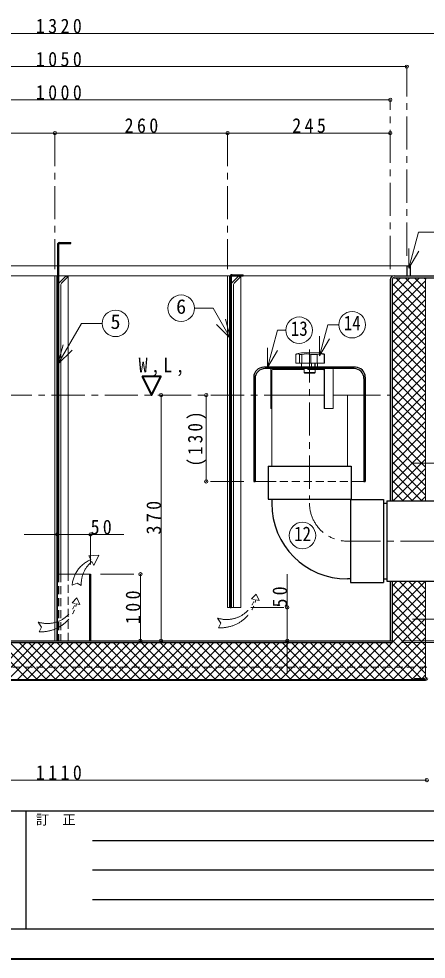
# Model space of a CAD drawing. Units: millimetres at full size, sheet at 1:10; some dimension numbers follow another scale. Extents: x -2114 to 1936, y -1399 to 1411.
# Drawn here: x -1227 to -613, y -1399 to 18 of the extents above; entities that cross this region are included whole.
import ezdxf
from ezdxf.enums import TextEntityAlignment as Align

# ---------------------------------------------------------------- set-up
doc = ezdxf.new("R2010")
doc.units = ezdxf.units.MM
doc.header["$LTSCALE"] = 10
doc.header["$PDMODE"] = 32
doc.header["$PDSIZE"] = 5
for name, pattern in [('CHAIN1', [8, 5, -1, 1, -1]), ('DASHED1', [1.8, 1.2, -0.6]), ('DOUBLE_CHAIN1', [8.8, 5, -1, 0.6, -0.6, 0.6, -1])]:
    doc.linetypes.add(name, pattern=pattern)
doc.layers.add('0-0_ﾚｲﾔ1', color=4, linetype='Continuous', lineweight=9)
doc.styles.add('ＭＳ ゴシック', font='')
doc.styles.get('ＭＳ ゴシック').set_extended_font_data('MS Gothic')

msp = doc.modelspace()

# ---------------------------------------------------------------- linework, layer by layer
at = {"layer": '0-0_ﾚｲﾔ1'}
for p, q in [((-1827.42, -3.64), (-507.42, -3.64)), ((-642.42, -53.64), (-1692.42, -53.64)), ((-1667.42, -103.64), (-667.42, -103.64)), ((-1432.42, -153.64), (-1172.42, -153.64)), ((-1172.42, -153.64), (-912.42, -153.64)), ((-912.42, -153.64), (-667.42, -153.64)), ((-1427.17, -353.64), (-1168.67, -353.64)), ((-1166.67, -353.64), (-642.42, -353.64)), ((-1427.17, -368.64), (-1172.42, -368.64)), ((-1169.42, -368.64), (-1168.67, -368.64)), ((-1167.17, -368.64), (-912.42, -368.64)), ((-1152.42, -818.64), (-1152.42, -368.64)), ((-909.42, -368.64), (-908.27, -368.64)), ((-892.42, -868.64), (-892.42, -368.64)), ((-888.67, -368.64), (-661.42, -368.64)), ((-664.42, -412.58), (-623.47, -371.64)), ((-664.42, -398.44), (-637.62, -371.64)), ((-664.42, -384.3), (-651.76, -371.64)), ((-664.42, -426.73), (-614.02, -376.33)), ((-664.42, -380.38), (-614.02, -430.78)), ((-659.02, -371.64), (-614.02, -416.64)), ((-644.88, -371.64), (-614.02, -402.5)), ((-630.74, -371.64), (-614.02, -388.35)), ((-616.6, -371.64), (-613.97, -374.26)), ((-664.42, -440.87), (-614.02, -390.47)), ((-664.42, -394.52), (-614.02, -444.92)), ((-664.42, -455.01), (-614.02, -404.61)), ((-664.42, -408.66), (-614.02, -459.06)), ((-664.42, -469.15), (-614.02, -418.75)), ((-664.42, -422.81), (-614.02, -473.21)), ((-664.42, -483.29), (-614.02, -432.89)), ((-664.42, -436.95), (-614.02, -487.35)), ((-664.42, -497.44), (-614.02, -447.04)), ((-664.42, -451.09), (-614.02, -501.49)), ((-664.42, -511.58), (-614.02, -461.18)), ((-664.42, -465.23), (-614.02, -515.63)), ((-664.42, -525.72), (-614.02, -475.32)), ((-664.42, -479.38), (-614.02, -529.78)), ((-809.54, -487.44), (-809.54, -500.64)), ((-800.85, -484.73), (-808.76, -486.46)), ((-803.85, -487.44), (-803.85, -500.64)), ((-799.99, -484.64), (-775.98, -484.64)), ((-786.73, -487.44), (-786.73, -500.64)), ((-775.12, -484.73), (-767.21, -486.46)), ((-766.95, -487.44), (-766.95, -500.64)), ((-664.42, -539.86), (-614.02, -489.46)), ((-664.42, -493.52), (-614.02, -543.92)), ((-766.42, -500.64), (-809.54, -500.64)), ((-800.92, -500.64), (-800.92, -506.64)), ((-797.17, -508.64), (-797.17, -514.64)), ((-788.92, -514.64), (-788.92, -510.14)), ((-785.71, -500.64), (-785.71, -506.64)), ((-781.03, -500.64), (-781.03, -506.64)), ((-780.51, -500.64), (-780.51, -506.64)), ((-776.92, -500.64), (-776.92, -506.64)), ((-664.42, -554.01), (-614.02, -503.61)), ((-664.42, -507.66), (-614.02, -558.06)), ((-797.17, -514.64), (-780.67, -514.64)), ((-664.42, -568.15), (-614.02, -517.75)), ((-664.42, -521.8), (-614.02, -572.2)), ((-664.42, -582.29), (-614.02, -531.89)), ((-664.42, -535.94), (-614.02, -586.34)), ((-1012.42, -548.64), (-1012.42, -918.64)), ((-944.42, -548.64), (-944.42, -678.64)), ((-664.42, -596.43), (-614.02, -546.03)), ((-664.42, -550.09), (-614.02, -600.49)), ((-664.42, -610.57), (-614.02, -560.17)), ((-664.42, -564.23), (-614.02, -614.63)), ((-664.42, -624.72), (-614.02, -574.32)), ((-664.42, -578.37), (-614.02, -628.77)), ((-664.42, -638.86), (-614.02, -588.46)), ((-664.42, -592.51), (-614.02, -642.91)), ((-664.42, -653), (-614.02, -602.6)), ((-664.42, -606.65), (-614.02, -657.05)), ((-664.42, -667.14), (-614.02, -616.74)), ((-664.42, -620.8), (-614.02, -671.2)), ((-664.42, -681.28), (-614.02, -630.88)), ((-664.42, -634.94), (-614.02, -685.34)), ((-664.42, -695.43), (-614.02, -645.03)), ((-664.42, -649.08), (-614.02, -699.48)), ((-664.42, -663.22), (-619.51, -708.14)), ((-662.99, -708.14), (-614.02, -659.17)), ((-870.92, -678.64), (-851.42, -678.64)), ((-706.92, -678.64), (-726.42, -678.64)), ((-664.42, -677.37), (-633.65, -708.14)), ((-648.85, -708.14), (-614.02, -673.31)), ((-664.42, -691.51), (-647.79, -708.14)), ((-634.7, -708.14), (-614.02, -687.45)), ((-664.42, -705.65), (-661.94, -708.14)), ((-620.56, -708.14), (-614.02, -701.6)), ((-1218.67, -758.64), (-1068.67, -758.64)), ((-1043.67, -818.64), (-1043.67, -918.64)), ((-822.42, -818.64), (-822.42, -968.64)), ((-664.42, -879.27), (-614.28, -829.14)), ((-664.42, -865.13), (-628.43, -829.14)), ((-664.42, -850.99), (-642.57, -829.14)), ((-664.42, -836.85), (-656.71, -829.14)), ((-664.42, -832.93), (-614.02, -883.33)), ((-654.07, -829.14), (-614.02, -869.19)), ((-639.93, -829.14), (-614.02, -855.04)), ((-625.79, -829.14), (-614.02, -840.9)), ((-664.42, -893.42), (-614.02, -843.02)), ((-664.42, -847.07), (-614.02, -897.47)), ((-664.42, -907.56), (-614.02, -857.16)), ((-664.42, -861.21), (-614.02, -911.61)), ((-909.42, -868.64), (-908.67, -868.64)), ((-907.17, -868.64), (-906.42, -868.64)), ((-903.42, -868.64), (-892.42, -868.64)), ((-719.76, -977.04), (-614.02, -871.3)), ((-664.42, -875.36), (-614.02, -925.76)), ((-705.62, -977.04), (-614.02, -885.44)), ((-664.42, -889.5), (-614.02, -939.9)), ((-691.47, -977.04), (-614.02, -899.59)), ((-664.42, -903.64), (-614.02, -954.04)), ((-677.33, -977.04), (-614.02, -913.73)), ((-664.42, -917.78), (-614.02, -968.18)), ((-1271.3, -977.04), (-1215.9, -921.64)), ((-1268.68, -921.64), (-1213.28, -977.04)), ((-1257.16, -977.04), (-1201.76, -921.64)), ((-1254.54, -921.64), (-1199.14, -977.04)), ((-1243.02, -977.04), (-1187.62, -921.64)), ((-1240.39, -921.64), (-1184.99, -977.04)), ((-1228.87, -977.04), (-1173.47, -921.64)), ((-1226.25, -921.64), (-1170.85, -977.04)), ((-1214.73, -977.04), (-1159.33, -921.64)), ((-1212.11, -921.64), (-1156.71, -977.04)), ((-1200.59, -977.04), (-1145.19, -921.64)), ((-1197.97, -921.64), (-1142.57, -977.04)), ((-1186.45, -977.04), (-1131.05, -921.64)), ((-1183.83, -921.64), (-1128.43, -977.04)), ((-1172.31, -977.04), (-1116.91, -921.64)), ((-1169.68, -921.64), (-1114.28, -977.04)), ((-1158.16, -977.04), (-1102.76, -921.64)), ((-1155.54, -921.64), (-1100.14, -977.04)), ((-1144.02, -977.04), (-1088.62, -921.64)), ((-1141.4, -921.64), (-1086, -977.04)), ((-1129.88, -977.04), (-1074.48, -921.64)), ((-1127.26, -921.64), (-1071.86, -977.04)), ((-1115.74, -977.04), (-1060.34, -921.64)), ((-1113.12, -921.64), (-1057.72, -977.04)), ((-1101.59, -977.04), (-1046.19, -921.64)), ((-1098.97, -921.64), (-1043.57, -977.04)), ((-1087.45, -977.04), (-1032.05, -921.64)), ((-1084.83, -921.64), (-1029.43, -977.04)), ((-1073.31, -977.04), (-1017.91, -921.64)), ((-1070.69, -921.64), (-1015.29, -977.04)), ((-1059.17, -977.04), (-1003.77, -921.64)), ((-1056.55, -921.64), (-1001.15, -977.04)), ((-1045.03, -977.04), (-989.63, -921.64)), ((-1042.4, -921.64), (-987, -977.04)), ((-1030.88, -977.04), (-975.48, -921.64)), ((-1028.26, -921.64), (-972.86, -977.04)), ((-1016.74, -977.04), (-961.34, -921.64)), ((-1014.12, -921.64), (-958.72, -977.04)), ((-1002.6, -977.04), (-947.2, -921.64)), ((-999.98, -921.64), (-944.58, -977.04)), ((-988.46, -977.04), (-933.06, -921.64)), ((-985.84, -921.64), (-930.44, -977.04)), ((-974.32, -977.04), (-918.92, -921.64)), ((-971.69, -921.64), (-916.29, -977.04)), ((-960.17, -977.04), (-904.77, -921.64)), ((-957.55, -921.64), (-902.15, -977.04)), ((-946.03, -977.04), (-890.63, -921.64)), ((-943.41, -921.64), (-888.01, -977.04)), ((-931.89, -977.04), (-876.49, -921.64)), ((-929.27, -921.64), (-873.87, -977.04)), ((-917.75, -977.04), (-862.35, -921.64)), ((-915.13, -921.64), (-859.73, -977.04)), ((-903.6, -977.04), (-848.2, -921.64)), ((-900.98, -921.64), (-845.58, -977.04)), ((-889.46, -977.04), (-834.06, -921.64)), ((-886.84, -921.64), (-831.44, -977.04)), ((-875.32, -977.04), (-819.92, -921.64)), ((-872.7, -921.64), (-817.3, -977.04)), ((-861.18, -977.04), (-805.78, -921.64)), ((-858.56, -921.64), (-803.16, -977.04)), ((-847.04, -977.04), (-791.64, -921.64)), ((-844.41, -921.64), (-789.01, -977.04)), ((-832.89, -977.04), (-777.49, -921.64)), ((-830.27, -921.64), (-774.87, -977.04)), ((-818.75, -977.04), (-763.35, -921.64)), ((-816.13, -921.64), (-760.73, -977.04)), ((-804.61, -977.04), (-749.21, -921.64)), ((-801.99, -921.64), (-746.59, -977.04)), ((-790.47, -977.04), (-735.07, -921.64)), ((-787.85, -921.64), (-732.45, -977.04)), ((-776.33, -977.04), (-720.93, -921.64)), ((-773.7, -921.64), (-718.3, -977.04)), ((-762.18, -977.04), (-706.78, -921.64)), ((-759.56, -921.64), (-704.16, -977.04)), ((-748.04, -977.04), (-692.64, -921.64)), ((-745.42, -921.64), (-690.02, -977.04)), ((-733.9, -977.04), (-678.5, -921.64)), ((-731.28, -921.64), (-675.88, -977.04)), ((-717.14, -921.64), (-661.74, -977.04)), ((-702.99, -921.64), (-647.59, -977.04)), ((-688.85, -921.64), (-633.45, -977.04)), ((-674.71, -921.64), (-620.91, -975.44)), ((-663.19, -977.04), (-614.02, -927.87)), ((-649.05, -977.04), (-614.02, -942.01)), ((-634.9, -977.04), (-614.02, -956.15)), ((-619.16, -975.44), (-614.02, -970.3)), ((-1722.42, -1128.64), (-612.42, -1128.64))]:
    msp.add_line(p, q, dxfattribs=at)
at = {"layer": '0-0_ﾚｲﾔ1', "linetype": 'CHAIN1'}
for p, q in [((-642.42, -338.64), (-642.42, -53.64)), ((-667.42, -358.64), (-667.42, -103.64)), ((-1172.42, -153.64), (-1172.42, -358.64)), ((-912.42, -153.64), (-912.42, -358.64)), ((-788.92, -479.64), (-788.92, -706.64)), ((-1657.42, -548.64), (-847.42, -548.64)), ((-731.92, -548.64), (-667.42, -548.64)), ((-634.02, -651.14), (-590.82, -651.14)), ((-887.92, -678.64), (-944.42, -678.64)), ((-1118.67, -803.64), (-1118.67, -758.64)), ((-731.92, -768.64), (222.58, -768.64)), ((-1103.67, -818.64), (-1043.67, -818.64)), ((-877.42, -868.64), (-822.42, -868.64)), ((-634.02, -886.14), (-590.82, -886.14)), ((-649.42, -918.64), (272.58, -918.64)), ((-649.42, -921.64), (322.58, -921.64))]:
    msp.add_line(p, q, dxfattribs=at)
at = {"layer": '0-0_ﾚｲﾔ1', "color": 5, "lineweight": 25}
for p, q in [((-1168.67, -321.64), (-1168.67, -818.64)), ((-1167.17, -321.64), (-1167.17, -818.64)), ((-1165.67, -318.64), (-1148.67, -318.64)), ((-1165.67, -320.14), (-1148.67, -320.14)), ((-1148.67, -320.14), (-1148.67, -318.64)), ((-642.42, -353.64), (-642.42, -368.64)), ((-642.42, -353.64), (-637.42, -353.64)), ((-637.42, -353.64), (-637.42, -368.64)), ((-905.67, -367.14), (-888.67, -367.14)), ((-888.67, -368.64), (-888.67, -367.14)), ((-908.67, -370.14), (-908.67, -868.64)), ((-907.17, -370.14), (-907.17, -868.64)), ((-905.67, -368.64), (-888.67, -368.64)), ((-667.42, -374.64), (-667.42, -708.14)), ((-664.42, -374.64), (-664.42, -708.14)), ((-661.42, -368.64), (-507.42, -368.64)), ((-661.42, -371.64), (-507.42, -371.64)), ((-719.92, -506.64), (-857.92, -506.64)), ((-721.92, -508.64), (-855.92, -508.64)), ((-872.92, -521.64), (-872.92, -678.64)), ((-870.92, -523.64), (-870.92, -678.64)), ((-706.92, -523.64), (-706.92, -678.64)), ((-704.92, -521.64), (-704.92, -678.64)), ((-851.42, -655.64), (-851.42, -705.64)), ((-851.42, -655.64), (-726.42, -655.64)), ((-726.42, -655.64), (-726.42, -705.64)), ((-872.92, -678.64), (-870.92, -678.64)), ((-706.92, -678.64), (-704.92, -678.64)), ((-851.42, -705.64), (-726.42, -705.64)), ((-845.92, -705.64), (-845.92, -711.64)), ((-727.42, -706.14), (-677.42, -706.14)), ((-677.42, -706.14), (-677.42, -831.14)), ((-672.42, -708.14), (-588.42, -708.14)), ((-677.42, -711.64), (-672.42, -711.64)), ((-1168.67, -818.64), (-1167.17, -818.64)), ((-1120.17, -818.64), (-1120.17, -918.64)), ((-1120.17, -818.64), (-1118.67, -818.64)), ((-1118.67, -818.64), (-1118.67, -918.64)), ((-727.42, -825.64), (-731.92, -825.64)), ((-677.42, -825.64), (-672.42, -825.64)), ((-667.42, -829.14), (-667.42, -918.64)), ((-664.42, -829.14), (-664.42, -921.64)), ((-908.67, -868.64), (-907.17, -868.64)), ((-1670.42, -918.64), (-664.42, -918.64)), ((-1670.42, -921.64), (-664.42, -921.64))]:
    msp.add_line(p, q, dxfattribs=at)
at = {"layer": '0-0_ﾚｲﾔ1', "color": 7, "lineweight": 18}
for p, q in [((-639.38, -357.53), (-639.38, -327.53)), ((-639.38, -357.53), (-624.38, -331.55)), ((-1172.42, -368.64), (-1169.42, -368.64)), ((-1172.42, -918.64), (-1172.42, -368.64)), ((-1169.42, -918.64), (-1169.42, -368.64)), ((-1166.42, -382.12), (-1166.42, -818.64)), ((-1163.42, -382.12), (-1163.42, -818.64)), ((-1162.54, -380), (-1153.3, -370.76)), ((-912.42, -368.64), (-909.42, -368.64)), ((-912.42, -868.64), (-912.42, -368.64)), ((-909.42, -868.64), (-909.42, -368.64)), ((-906.42, -382.12), (-906.42, -868.64)), ((-903.42, -382.12), (-903.42, -868.64)), ((-902.54, -380), (-893.3, -370.76)), ((-614.02, -708.14), (-614.02, -374.84)), ((-962.32, -417.72), (-934.17, -417.72)), ((-907.85, -463.31), (-934.17, -417.72)), ((-907.85, -463.31), (-915.62, -434.33)), ((-1167.93, -501.98), (-1132.41, -440.46)), ((-1101.19, -440.46), (-1132.41, -440.46)), ((-907.85, -463.31), (-929.07, -442.09)), ((-852.37, -507.11), (-837.3, -450.87)), ((-837.3, -450.87), (-824.59, -450.87)), ((-774.01, -489.55), (-761.4, -442.47)), ((-761.4, -442.47), (-744.76, -442.47)), ((-774.01, -489.55), (-774.01, -459.55)), ((-774.01, -489.55), (-759.01, -463.56)), ((-1167.93, -501.98), (-1160.16, -473.01)), ((-1167.93, -501.98), (-1146.71, -480.77)), ((-852.37, -507.11), (-852.37, -477.11)), ((-852.37, -507.11), (-837.37, -481.13)), ((-797.17, -510.14), (-844.92, -510.14)), ((-791.29, -508.64), (-791.29, -510.14)), ((-791.29, -510.14), (-767.92, -510.14)), ((-766.17, -510.14), (-766.17, -568.64)), ((-753.18, -510.14), (-753.18, -568.64)), ((-845.92, -511.14), (-845.92, -655.64)), ((-766.92, -511.14), (-766.92, -568.64)), ((-766.92, -548.64), (-845.92, -548.64)), ((-731.92, -548.64), (-753.18, -548.64)), ((-731.92, -548.64), (-731.92, -655.64)), ((-766.92, -568.64), (-753.18, -568.64)), ((-1168.67, -818.64), (-1168.67, -918.64)), ((-1167.17, -818.64), (-1120.17, -818.64)), ((-614.02, -973.84), (-614.02, -829.14)), ((-912.42, -868.64), (-909.42, -868.64)), ((-906.42, -868.64), (-903.42, -868.64)), ((-1720.82, -977.04), (-614.02, -977.04)), ((-630.82, -977.04), (-630.82, -975.44)), ((-615.62, -975.44), (-630.82, -975.44)), ((-1720.82, -978.64), (-614.02, -978.64))]:
    msp.add_line(p, q, dxfattribs=at)
at = {"layer": '0-0_ﾚｲﾔ1', "color": 1, "lineweight": 40}
for p, q in [((-1041.18, -520.06), (-1012.61, -520.06)), ((1936.08, -1398.64), (-2113.92, -1398.64))]:
    msp.add_line(p, q, dxfattribs=at)
at = {"layer": '0-0_ﾚｲﾔ1', "linetype": 'DASHED1'}
for p, q in [((-851.42, -678.64), (-726.42, -678.64)), ((-1166.42, -818.64), (-1166.42, -918.64)), ((-1163.42, -818.64), (-1163.42, -918.64)), ((-1152.42, -918.64), (-1152.42, -818.64)), ((-612.42, -958.64), (-1722.42, -958.64))]:
    msp.add_line(p, q, dxfattribs=at)
at = {"layer": '0-0_ﾚｲﾔ1', "linetype": 'DOUBLE_CHAIN1'}
for p, q in [((-1118.32, -796.48), (-1121.37, -790.73)), ((-1116.65, -799.27), (-1113.78, -805.45)), ((-1146.41, -861.59), (-1142.02, -862.49)), ((-1139.91, -862.92), (-1134.96, -863.93)), ((-869.8, -856.89), (-864.84, -857.91))]:
    msp.add_line(p, q, dxfattribs=at)
at = {"layer": '0-0_ﾚｲﾔ1', "color": 7, "linetype": 'DASHED1', "lineweight": 18}
msp.add_line((-1167.17, -818.64), (-1167.17, -918.64), dxfattribs=at)
at = {"layer": '0-0_ﾚｲﾔ1', "color": 6, "lineweight": 25}
for p, q in [((-2068.92, -1175.06), (1891.08, -1175.06)), ((-1216.06, -1175.06), (-1216.06, -1353.64)), ((-1116.06, -1219.71), (-187.49, -1219.71)), ((-187.49, -1264.35), (-1116.06, -1264.35)), ((-187.49, -1308.99), (-1116.06, -1308.99)), ((1891.08, -1353.64), (-2068.92, -1353.64))]:
    msp.add_line(p, q, dxfattribs=at)
at = {"layer": '0-0_ﾚｲﾔ1', "color": 7, "lineweight": 18}
for points in [[(-639.38, -357.53), (-624.78, -303.02), (-601.67, -303.02)], [(-1164.66, -377.88), (-1155.42, -368.64), (-1153.3, -370.76)], [(-904.66, -377.88), (-895.42, -368.64), (-893.3, -370.76)], [(-847.42, -510.14), (-847.42, -568.64), (-845.92, -568.64)]]:
    msp.add_lwpolyline(points, dxfattribs=at)
at = {"layer": '0-0_ﾚｲﾔ1'}
for points in [[(-803.85, -487.44), (-800.42, -487.44), (-800.42, -500.64)], [(-786.73, -487.44), (-777.53, -487.44), (-777.53, -500.64)], [(-766.95, -487.44), (-766.42, -487.44), (-766.42, -500.64)], [(-780.67, -510.14), (-780.67, -514.64), (-781.67, -515.64)], [(-797.17, -514.64), (-796.17, -515.64), (-781.67, -515.64)]]:
    msp.add_lwpolyline(points, dxfattribs=at)
at = {"layer": '0-0_ﾚｲﾔ1', "color": 1, "lineweight": 40}
msp.add_lwpolyline([(-1041.18, -520.06), (-1026.89, -548.64), (-1012.61, -520.06)], dxfattribs=at)
at = {"layer": '0-0_ﾚｲﾔ1', "color": 5, "lineweight": 25}
for points in [[(-727.42, -706.14), (-727.42, -831.14), (-677.42, -831.14)], [(-672.42, -708.14), (-672.42, -829.14), (-588.42, -829.14)]]:
    msp.add_lwpolyline(points, dxfattribs=at)
at = {"layer": '0-0_ﾚｲﾔ1', "linetype": 'DOUBLE_CHAIN1'}
for points in [[(-1121.37, -790.73), (-1106.2, -789.83), (-1113.78, -805.45)], [(-1146.52, -834.89), (-1139.13, -832.03), (-1132.69, -835.61)], [(-864.84, -857.91), (-869.31, -848.32), (-876.3, -855.56), (-871.9, -856.46)], [(-1134.96, -863.93), (-1139.43, -854.34), (-1146.41, -861.59)], [(-1197.59, -890.62), (-1192.51, -898.18), (-1196.03, -905.21)], [(-927.48, -884.6), (-922.4, -892.16), (-925.92, -899.19)]]:
    msp.add_lwpolyline(points, dxfattribs=at)
at = {"layer": '0-0_ﾚｲﾔ1', "color": 7, "lineweight": 18}
for centre in [(-982.32, -417.72), (-1081.19, -440.46), (-724.76, -442.47), (-804.59, -450.87), (-799.62, -760.23)]:
    msp.add_circle(centre, 20, dxfattribs=at)
at = {"layer": '0-0_ﾚｲﾔ1', "color": 5, "lineweight": 25}
for centre, radius, start, end in [((-1165.67, -321.64), 3, 90, 180), ((-1165.67, -321.64), 1.5, 90, 180), ((-905.67, -370.14), 3, 90, 180), ((-905.67, -370.14), 1.5, 90, 180), ((-661.42, -374.64), 6, 90, 180), ((-661.42, -374.64), 3, 90, 180), ((-857.92, -521.64), 15, 90, 180), ((-855.92, -523.64), 15, 90, 180), ((-721.92, -523.64), 15, 0, 90), ((-719.92, -521.64), 15, 0, 90), ((-731.92, -711.64), 114, 180, 270)]:
    msp.add_arc(centre, radius, start, end, dxfattribs=at)
at = {"layer": '0-0_ﾚｲﾔ1', "color": 7, "lineweight": 18}
for centre, radius, start, end in [((-1160.42, -382.12), 6, 135, 180), ((-1160.42, -382.12), 3, 135, 180), ((-900.42, -382.12), 6, 135, 180), ((-900.42, -382.12), 3, 135, 180), ((-610.82, -374.84), 3.2, 90, 180), ((-845.92, -510.14), 1.5, 90, 180), ((-844.92, -511.14), 1, 90, 180), ((-767.92, -511.14), 1, 0, 90), ((-767.67, -510.14), 1.5, 0, 90), ((-754.68, -510.14), 1.5, 0, 90), ((-615.62, -973.84), 1.6, 270, 0), ((-615.62, -973.84), 3.2, 270, 0), ((-614.02, -975.44), 1.6, 270, 0), ((-614.02, -975.44), 3.2, 270, 0)]:
    msp.add_arc(centre, radius, start, end, dxfattribs=at)
at = {"layer": '0-0_ﾚｲﾔ1'}
for centre, radius, start, end in [((-808.54, -487.44), 1, 102.36697, 180), ((-806.7, -492.07), 5.43, 58.41904, 121.58096), ((-799.99, -488.64), 4, 90, 102.36697), ((-793.58, -516.15), 29.51, 76.59069, 103.40931), ((-772.24, -504.43), 17.8, 72.70582, 107.29418), ((-775.98, -488.64), 4, 77.63303, 90), ((-767.42, -487.44), 1, 0, 77.63303), ((-793.05, -503.67), 11.72, 249.39031, 290.60969), ((-784.8, -503.67), 11.72, 249.39031, 290.60969)]:
    msp.add_arc(centre, radius, start, end, dxfattribs=at)
at = {"layer": '0-0_ﾚｲﾔ1', "linetype": 'CHAIN1'}
msp.add_arc((-731.92, -711.64), 57, 180, 270, dxfattribs=at)
at = {"layer": '0-0_ﾚｲﾔ1', "linetype": 'DOUBLE_CHAIN1'}
for centre, radius, start, end in [((-1100.3, -839.28), 46.43, 112.83167, 174.58321), ((-1089.94, -832.77), 42.84, 128.56323, 183.80547), ((-1183.85, -848.81), 44.02, 251.80976, 341.89822), ((-1193.16, -850.64), 54.65, 266.99028, 347.01775), ((-913.74, -842.79), 44.02, 251.80976, 341.89822), ((-923.05, -844.62), 54.65, 266.99028, 347.01775)]:
    msp.add_arc(centre, radius, start, end, dxfattribs=at)
at = {"layer": '0-0_ﾚｲﾔ1'}
for p in [(-642.42, -53.64), (-667.42, -103.64), (-1172.42, -153.64), (-912.42, -153.64), (-667.42, -153.64), (-1012.42, -548.64), (-944.42, -548.64), (-944.42, -678.64), (-1168.67, -758.64), (-1118.67, -758.64), (-1043.67, -818.64), (-822.42, -868.64), (-1043.67, -918.64), (-1012.42, -918.64), (-822.42, -918.64), (-612.42, -1128.64)]:
    msp.add_point(p, dxfattribs=at)

# ---------------------------------------------------------------- texts
at = {"layer": '0-0_ﾚｲﾔ1', "color": 7, "style": 'ＭＳ ゴシック'}
for s, height, p in [('6', 21.99, (-989.82, -432.72)), ('5', 21.99, (-1088.69, -455.46)), ('訂\u3000正', 14.66, (-1201.06, -1200.06))]:
    msp.add_text(s, height=height, dxfattribs=at).set_placement(p, align=Align.BOTTOM_LEFT)
at = {"layer": '0-0_ﾚｲﾔ1', "color": 7, "style": 'ＭＳ ゴシック', "width": 0.85}
for s, p in [('13', (-817.09, -465.87)), ('14', (-737.26, -457.47)), ('12', (-812.12, -775.23))]:
    msp.add_text(s, height=21.99, dxfattribs=at).set_placement(p, align=Align.BOTTOM_LEFT)
at = {"layer": '0-0_ﾚｲﾔ1', "color": 7, "char_height": 21.99, "attachment_point": 7, "style": 'ＭＳ ゴシック'}
for s, insert in [('\\T1.38;\\W0.9;1320', (-1201.17, -3.64)), ('\\T1.38;\\W0.9;1050', (-1201.17, -53.64)), ('\\T1.38;\\W0.9;1000', (-1201.17, -103.64)), ('\\T1.38;\\W0.9;260', (-1067.42, -153.64)), ('\\T1.38;\\W0.9;245', (-814.92, -153.64)), ('\\T1.38;\\W0.9;W,L,', (-1046.36, -520.06)), ('\\T1.36;\\W0.9;50', (-1118.67, -758.64)), ('\\T1.38;\\W0.9;1110', (-1201.17, -1128.64))]:
    msp.add_mtext(s, dxfattribs=dict(at, insert=insert))
at = {"layer": '0-0_ﾚｲﾔ1', "color": 7, "char_height": 21.99, "attachment_point": 7, "rotation": 90, "style": 'ＭＳ ゴシック'}
for s, insert in [('\\T1.38;\\W0.85;(130)', (-944.42, -656.14)), ('\\T1.38;\\W0.9;370', (-1012.42, -758.64)), ('\\T1.38;\\W0.9;100', (-1043.67, -893.64)), ('\\T1.36;\\W0.9;50', (-822.42, -868.64))]:
    msp.add_mtext(s, dxfattribs=dict(at, insert=insert))

doc.saveas('drawing.dxf')
